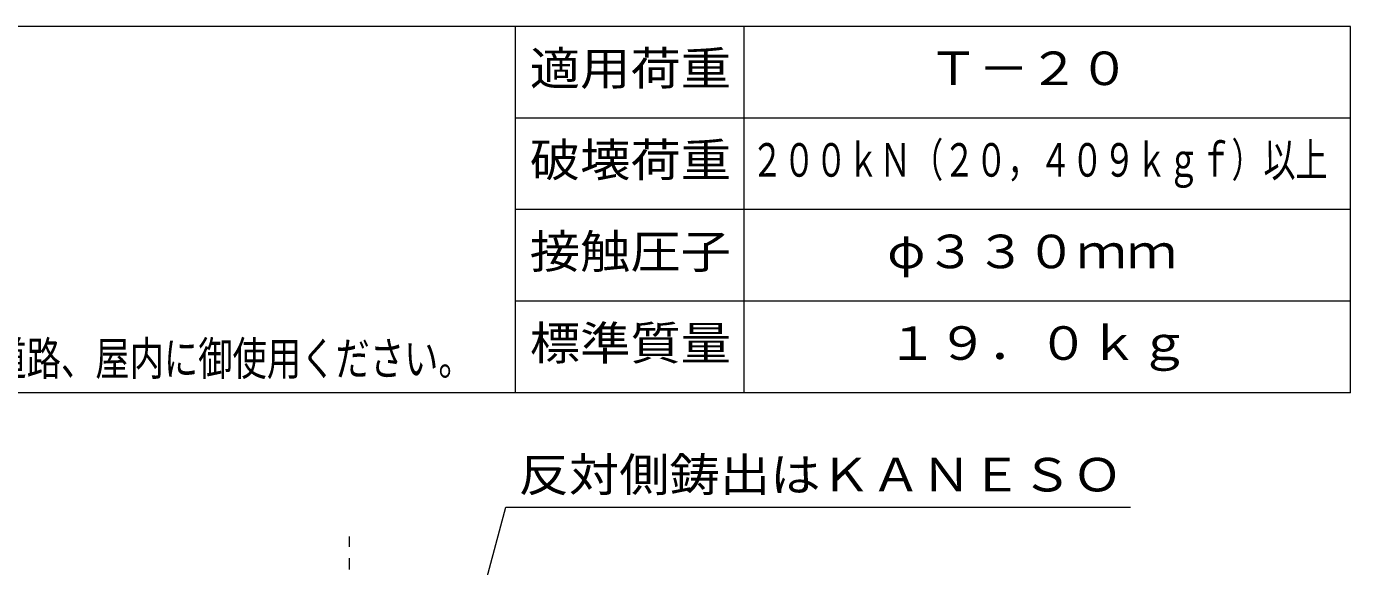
# Model space of a CAD drawing. Units: millimetres, scale not verified. Extents: x -491 to 384, y -667 to 704.
# Drawn here: x -195 to 384, y 468 to 704 of the extents above; entities that cross this region are included whole.
import ezdxf
from ezdxf.enums import TextEntityAlignment as Align

# ---------------------------------------------------------------- set-up
doc = ezdxf.new("R2010")
doc.units = ezdxf.units.MM
doc.header["$LTSCALE"] = 5
doc.linetypes.add('CHAIN1', pattern=[8, 5, -1, 1, -1])
for name, color, linetype, lineweight in [('1-2_1-2ﾚｲﾔ', 3, 'Continuous', 18), ('1-4_1-4ﾚｲﾔ', 7, 'Continuous', 18), ('F-0_F-0ﾚｲﾔ', 7, 'Continuous', 18)]:
    doc.layers.add(name, color=color, linetype=linetype, lineweight=lineweight)
doc.layers.add('F-4_F-4ﾚｲﾔ', color=2, linetype='Continuous')
doc.styles.add('ＭＳ ゴシック', font='')
doc.styles.get('ＭＳ ゴシック').set_extended_font_data('MS Gothic')

msp = doc.modelspace()

# ---------------------------------------------------------------- linework, layer by layer
at = {"layer": '1-2_1-2ﾚｲﾔ', "linetype": 'CHAIN1'}
msp.add_line((-53.5, -3.425), (-53.5, 481.092), dxfattribs=at)
at = {"layer": '1-4_1-4ﾚｲﾔ'}
msp.add_lwpolyline([(-3.807, 424.291), (14.827, 493.833), (287.84, 493.833)], dxfattribs=at)
at = {"layer": 'F-0_F-0ﾚｲﾔ'}
for p, q in [((384, 703.833), (-491, 703.833)), ((19, 543.833), (19, 703.834)), ((119, 543.833), (119, 703.834)), ((384, 543.833), (384, 703.834)), ((384, 663.833), (19, 663.833)), ((384, 623.833), (19, 623.833)), ((384, 583.833), (19, 583.833)), ((384, 543.833), (-491, 543.833))]:
    msp.add_line(p, q, dxfattribs=at)

# ---------------------------------------------------------------- texts
at = {"layer": '1-4_1-4ﾚｲﾔ', "color": 2, "style": 'ＭＳ ゴシック', "width": 1.1}
msp.add_text('反対側鋳出はＫＡＮＥＳＯ', height=14.66, dxfattribs=at).set_placement((20.34, 496.333), align=Align.BOTTOM_LEFT)
at = {"layer": 'F-4_F-4ﾚｲﾔ', "style": 'ＭＳ ゴシック', "width": 1.1}
for s, p in [('適用荷重', (25.25, 673.833)), ('Ｔ－２０', (199.375, 673.833)), ('破壊荷重', (25.25, 633.833)), ('接触圧子', (25.25, 593.833)), ('φ３３０ｍｍ', (181.5, 593.833)), ('標準質量', (25.25, 553.833)), ('１９．０ｋｇ', (181.5, 553.833))]:
    msp.add_text(s, height=14.66, dxfattribs=at).set_placement(p, align=Align.BOTTOM_LEFT)
at = {"layer": 'F-4_F-4ﾚｲﾔ', "color": 3, "style": 'ＭＳ ゴシック', "width": 0.7}
msp.add_text('２００ｋＮ（２０，４０９ｋｇｆ）以上', height=14.66, dxfattribs=at).set_placement((122, 633.833), align=Align.BOTTOM_LEFT)
at = {"layer": 'F-4_F-4ﾚｲﾔ', "color": 4, "style": 'ＭＳ ゴシック', "width": 0.75}
msp.add_text('公道を除く敷地周辺道路、敷地内道路、屋内に御使用ください。', height=14.66, dxfattribs=at).set_placement((-434.634, 547.092), align=Align.BOTTOM_LEFT)

doc.saveas('drawing.dxf')
